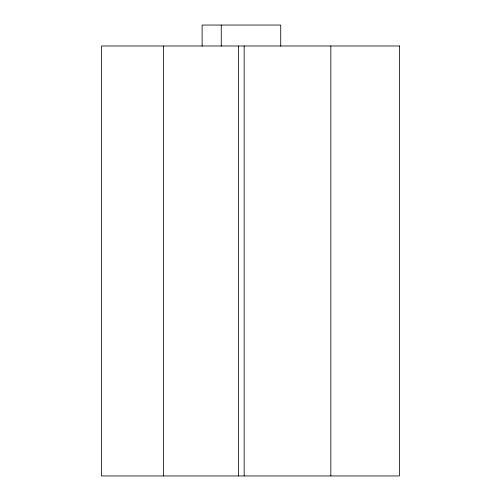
<?xml version="1.0" encoding="UTF-8"?>
<svg xmlns="http://www.w3.org/2000/svg" width="501" height="501" viewBox="0 0 501 501"><rect width="100%" height="100%" fill="white"/><g stroke="black" fill="none" stroke-linecap="round" stroke-linejoin="round"><path stroke-width="0.75" d="M330.848 45.979L330.848 475.95M280.723 46.111L280.723 25.05L202.116 25.05L202.116 46.111M244.169 45.979L244.169 475.95M238.489 45.979L238.489 475.95M221.26 25.05L221.26 46.111M163.576 45.979L163.576 475.95M399.454 45.979L101.546 45.979L101.546 475.95L399.454 475.95L399.454 45.979"/></g></svg>
